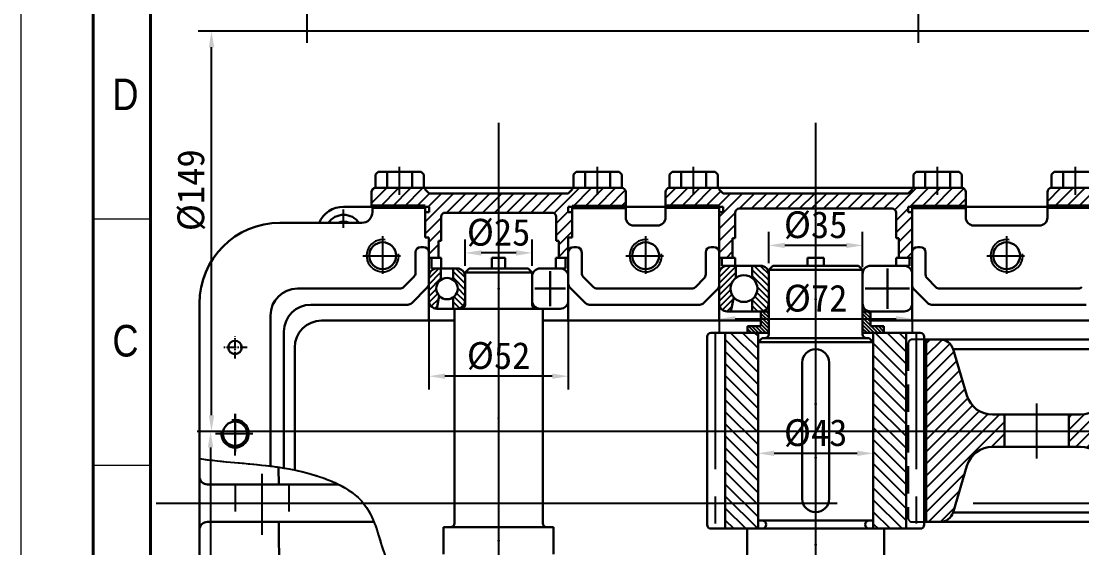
# Model space of a CAD drawing. Header units: millimetres. Extents: x 918 to 1207, y 512 to 723.
# Drawn here: x 918.2 to 1017.1, y 563.9 to 613 of the extents above; entities that cross this region are included whole.
import ezdxf
from ezdxf.enums import TextEntityAlignment as Align

# ---------------------------------------------------------------- set-up
doc = ezdxf.new("R2010")
doc.units = ezdxf.units.MM
doc.header["$PDSIZE"] = -1
for name, pattern in [('CENTER', [10.16, 6.35, -1.27, 1.27, -1.27]), ('CENTERX2', [20.32, 12.7, -2.54, 2.54, -2.54]), ('HIDDEN', [1.905, 1.27, -0.635])]:
    doc.linetypes.add(name, pattern=pattern)
doc.layers.get('0').update_dxf_attribs({"lineweight": 30})
for name, color, linetype in [('中心线', 1, 'CENTER'), ('细线', 7, 'Continuous'), ('虚线', 7, 'HIDDEN')]:
    doc.layers.add(name, color=color, linetype=linetype)
for name, color, linetype, lineweight in [('特粗线', 7, 'Continuous', 60), ('粗实线', 7, 'Continuous', 40), ('细实线', 7, 'Continuous', 18)]:
    doc.layers.add(name, color=color, linetype=linetype, lineweight=lineweight)
doc.styles.add('SEACAD_arial_ttf', font='arial.ttf', dxfattribs={"height": 0.2})
doc.dimstyles.new('ISO-25', dxfattribs={"dimtxt": 2.5, "dimasz": 1.5, "dimexe": 1.25, "dimexo": 0.625, "dimtad": 1, "dimdec": 0, "dimlfac": 4, "dimtxsty": 'Standard', "dimcen": 2.5, "dimadec": 0, "dimazin": 0, "dimtfac": 1, "dimtdec": 0, "dimtmove": 0, "dimatfit": 3, "dimfxl": 1, "dimarcsym": 0})

# ---------------------------------------------------------------- blocks, each defined once
blk = doc.blocks.new('*D64')
at = {"layer": 'Defpoints', "color": 0, "transparency": 16777216}
for p in [(935.976, 612.056), (1029.809, 612.056), (1029.809, 574.752)]:
    blk.add_point(p, dxfattribs=at)
at = {"layer": '细线', "color": 0, "lineweight": -2, "transparency": 16777216}
for p, q in [((1029.184, 612.056), (934.726, 612.056)), ((935.976, 576.252), (935.976, 610.556)), ((1029.184, 574.752), (934.726, 574.752))]:
    blk.add_line(p, q, dxfattribs=at)
at = {"layer": '细线', "color": 0, "transparency": 16777216}
for points in [[(935.726, 610.556), (936.226, 610.556), (935.976, 612.056)], [(935.726, 576.252), (936.226, 576.252), (935.976, 574.752)]]:
    blk.add_solid(points, dxfattribs=at)
at = {"layer": '细线', "color": 0, "transparency": 16777216, "insert": (934.101, 597.225), "char_height": 2.5, "attachment_point": 5, "rotation": 90}
blk.add_mtext('%%c149', dxfattribs=at)
blk = doc.blocks.new('*D65')
at = {"layer": 'Defpoints', "color": 0, "transparency": 16777216}
for p in [(992.309, 574.752), (935.889, 526.513), (962.747, 526.513)]:
    blk.add_point(p, dxfattribs=at)
at = {"layer": '细线', "color": 0, "lineweight": -2, "transparency": 16777216}
for p, q in [((991.684, 574.752), (934.639, 574.752)), ((935.889, 573.252), (935.889, 528.013)), ((962.122, 526.513), (934.639, 526.513))]:
    blk.add_line(p, q, dxfattribs=at)
at = {"layer": '细线', "color": 0, "transparency": 16777216}
for points in [[(935.639, 573.252), (936.139, 573.252), (935.889, 574.752)], [(935.639, 528.013), (936.139, 528.013), (935.889, 526.513)]]:
    blk.add_solid(points, dxfattribs=at)
at = {"layer": '细线', "color": 0, "transparency": 16777216, "insert": (934.014, 549.392), "char_height": 2.5, "attachment_point": 5, "rotation": 90}
blk.add_mtext('%%c51', dxfattribs=at)
blk = doc.blocks.new('*D70')
at = {"layer": 'Defpoints', "color": 0, "transparency": 16777216}
for p in [(987.934, 592.084), (987.934, 589.808), (996.684, 589.433)]:
    blk.add_point(p, dxfattribs=at)
at = {"layer": '细线', "color": 0, "lineweight": -2, "transparency": 16777216}
for p, q in [((987.934, 590.433), (987.934, 593.334)), ((996.684, 590.058), (996.684, 593.334)), ((995.184, 592.084), (989.434, 592.084))]:
    blk.add_line(p, q, dxfattribs=at)
at = {"layer": '细线', "color": 0, "transparency": 16777216}
for points in [[(989.434, 592.334), (989.434, 591.834), (987.934, 592.084)], [(995.184, 592.334), (995.184, 591.834), (996.684, 592.084)]]:
    blk.add_solid(points, dxfattribs=at)
at = {"layer": '细线', "color": 0, "transparency": 16777216, "insert": (992.309, 593.959), "char_height": 2.5, "attachment_point": 5}
blk.add_mtext('%%c35', dxfattribs=at)
blk = doc.blocks.new('*D71')
at = {"layer": 'Defpoints', "color": 0, "transparency": 16777216}
for p in [(983.309, 586.683), (1001.308, 586.683), (1001.308, 585.238)]:
    blk.add_point(p, dxfattribs=at)
at = {"layer": '细线', "color": 0, "lineweight": -2, "transparency": 16777216}
for p, q in [((983.309, 586.058), (983.309, 583.988)), ((1001.308, 586.058), (1001.308, 583.988)), ((984.809, 585.238), (999.808, 585.238))]:
    blk.add_line(p, q, dxfattribs=at)
at = {"layer": '细线', "color": 0, "transparency": 16777216}
for points in [[(984.809, 585.488), (984.809, 584.988), (983.309, 585.238)], [(999.808, 585.488), (999.808, 584.988), (1001.308, 585.238)]]:
    blk.add_solid(points, dxfattribs=at)
at = {"layer": '细线', "color": 0, "transparency": 16777216, "insert": (992.309, 587.113), "char_height": 2.5, "attachment_point": 5}
blk.add_mtext('%%c72', dxfattribs=at)
blk = doc.blocks.new('*D72')
at = {"layer": 'Defpoints', "color": 0, "transparency": 16777216}
for p in [(986.934, 583.058), (997.684, 583.058), (997.684, 572.704)]:
    blk.add_point(p, dxfattribs=at)
at = {"layer": '细线', "color": 0, "lineweight": -2, "transparency": 16777216}
for p, q in [((986.934, 582.433), (986.934, 571.454)), ((997.684, 582.433), (997.684, 571.454)), ((988.434, 572.704), (996.184, 572.704))]:
    blk.add_line(p, q, dxfattribs=at)
at = {"layer": '细线', "color": 0, "transparency": 16777216}
for points in [[(988.434, 572.954), (988.434, 572.454), (986.934, 572.704)], [(996.184, 572.954), (996.184, 572.454), (997.684, 572.704)]]:
    blk.add_solid(points, dxfattribs=at)
at = {"layer": '细线', "color": 0, "transparency": 16777216, "insert": (992.309, 574.579), "char_height": 2.5, "attachment_point": 5}
blk.add_mtext('%%c43', dxfattribs=at)
blk = doc.blocks.new('*D76')
at = {"layer": 'Defpoints', "color": 0, "transparency": 16777216}
for p in [(959.622, 591.381), (959.622, 589.558), (965.872, 589.558)]:
    blk.add_point(p, dxfattribs=at)
at = {"layer": '细线', "color": 0, "lineweight": -2, "transparency": 16777216}
for p, q in [((959.622, 590.183), (959.622, 592.631)), ((965.872, 590.183), (965.872, 592.631)), ((964.372, 591.381), (961.122, 591.381))]:
    blk.add_line(p, q, dxfattribs=at)
at = {"layer": '细线', "color": 0, "transparency": 16777216}
for points in [[(961.122, 591.631), (961.122, 591.131), (959.622, 591.381)], [(964.372, 591.631), (964.372, 591.131), (965.872, 591.381)]]:
    blk.add_solid(points, dxfattribs=at)
at = {"layer": '细线', "color": 0, "transparency": 16777216, "insert": (962.747, 593.256), "char_height": 2.5, "attachment_point": 5}
blk.add_mtext('%%c25', dxfattribs=at)
blk = doc.blocks.new('*D77')
at = {"layer": 'Defpoints', "color": 0, "transparency": 16777216}
for p in [(956.247, 586.933), (969.247, 586.933), (956.247, 579.891)]:
    blk.add_point(p, dxfattribs=at)
at = {"layer": '细线', "color": 0, "lineweight": -2, "transparency": 16777216}
for p, q in [((956.247, 586.308), (956.247, 578.641)), ((969.247, 586.308), (969.247, 578.641)), ((967.747, 579.891), (957.747, 579.891))]:
    blk.add_line(p, q, dxfattribs=at)
at = {"layer": '细线', "color": 0, "transparency": 16777216}
for points in [[(957.747, 580.141), (957.747, 579.641), (956.247, 579.891)], [(967.747, 580.141), (967.747, 579.641), (969.247, 579.891)]]:
    blk.add_solid(points, dxfattribs=at)
at = {"layer": '细线', "color": 0, "transparency": 16777216, "insert": (962.747, 581.766), "char_height": 2.5, "attachment_point": 5}
blk.add_mtext('%%c52', dxfattribs=at)

msp = doc.modelspace()

# ---------------------------------------------------------------- hatches: boundary and pattern name
at = {"layer": '细线'}
h = msp.add_hatch(dxfattribs=at)
h.set_pattern_fill('ANSI31', color=256, scale=0.25)
h.set_pattern_definition([(45, (873.778, 493.07186), (-0.561266, 0.561266), [])])
h.paths.add_polyline_path([(962.747, 596.933), (956.269, 596.933), (955.894, 597.308), (955.894, 597.433), (951.269, 597.433, 0.414214), (950.894, 597.058), (950.894, 595.683), (955.894, 595.683), (956.269, 595.683), (956.269, 595.183), (955.894, 595.183), (955.894, 592.808), (956.247, 592.808), (956.247, 590.933), (957.144, 590.933), (957.144, 592.508), (957.394, 592.508), (957.394, 594.758, -0.414214), (957.769, 595.133), (962.747, 595.133)])
h.paths.add_polyline_path([(974.6, 597.058, 0.414214), (974.225, 597.433), (969.6, 597.433), (969.6, 597.308), (969.225, 596.933), (965.247, 596.933), (962.747, 596.933), (962.747, 595.133), (967.725, 595.133, -0.414214), (968.1, 594.758), (968.1, 592.508), (968.35, 592.508), (968.35, 590.933), (969.247, 590.933), (969.247, 592.808), (969.6, 592.808), (969.6, 595.183), (969.225, 595.183), (969.225, 595.683), (969.6, 595.683), (974.6, 595.683)])
h.paths.add_polyline_path([(992.309, 596.933), (983.684, 596.933), (983.309, 597.308), (983.309, 597.433), (978.684, 597.433, 0.414214), (978.309, 597.058), (978.309, 595.683), (983.309, 595.683), (983.684, 595.683), (983.684, 595.183), (983.309, 595.183), (983.309, 590.933), (984.559, 590.933), (984.559, 592.758), (984.809, 592.758), (984.809, 595.133, -0.414214), (985.184, 595.508), (992.309, 595.508)])
h.paths.add_polyline_path([(1006.308, 597.058, 0.414214), (1005.933, 597.433), (1001.308, 597.433), (1001.308, 597.308), (1000.933, 596.933), (992.309, 596.933), (992.309, 595.508), (999.433, 595.508, -0.414214), (999.808, 595.133), (999.808, 592.758), (1000.058, 592.758), (1000.058, 590.933), (1001.308, 590.933), (1001.308, 595.183), (1000.933, 595.183), (1000.933, 595.683), (1001.308, 595.683), (1006.308, 595.683)])
h.paths.add_polyline_path([(1024.559, 596.109), (1024.226, 596.169), (1024.226, 596.429), (1024.559, 596.488), (1024.559, 596.933), (1019.293, 596.933), (1018.918, 597.308), (1018.918, 597.433), (1014.293, 597.433, 0.414214), (1013.918, 597.058), (1013.918, 595.683), (1018.918, 595.683), (1019.293, 595.683), (1019.293, 595.183), (1018.918, 595.183), (1018.918, 593.308), (1019.184, 593.308), (1019.184, 591.183), (1020.168, 591.183), (1020.168, 593.008), (1020.418, 593.008), (1020.418, 594.758, -0.414214), (1020.793, 595.133), (1024.559, 595.133)])
h.paths.add_polyline_path([(1045.699, 597.058, 0.414214), (1045.324, 597.433), (1040.699, 597.433), (1040.699, 597.308), (1040.324, 596.933), (1035.059, 596.933), (1035.059, 596.488), (1035.391, 596.429), (1035.391, 596.169), (1035.059, 596.109), (1035.059, 595.133), (1038.824, 595.133, -0.414214), (1039.199, 594.758), (1039.199, 593.008), (1039.449, 593.008), (1039.449, 591.183), (1040.434, 591.183), (1040.434, 593.308), (1040.699, 593.308), (1040.699, 595.683), (1045.699, 595.683)])
edge = h.paths.add_edge_path()
edge.add_spline(control_points=[(961.394, 539.183), (961.416, 539.291), (961.436, 539.399), (961.454, 539.509)], knot_values=[279.245164, 279.245164, 279.245164, 279.245164, 280.663762, 280.663762, 280.663762, 280.663762], degree=3, periodic=0)
edge.add_spline(control_points=[(961.454, 539.509), (961.487, 539.707), (961.513, 539.907), (961.534, 540.108)], knot_values=[276.673071, 276.673071, 276.673071, 276.673071, 279.245164, 279.245164, 279.245164, 279.245164], degree=3, periodic=0)
edge.add_line((961.534, 540.108), (950.894, 540.108))
edge.add_line((950.894, 540.108), (950.894, 539.058))
edge.add_arc((951.269, 539.058), 0.375, 180, 270)
edge.add_line((951.269, 538.683), (955.894, 538.683))
edge.add_line((955.894, 538.683), (955.894, 538.808))
edge.add_line((955.894, 538.808), (956.269, 539.183))
edge.add_line((956.269, 539.183), (960.247, 539.183))
edge.add_line((960.247, 539.183), (961.394, 539.183))
h.paths.add_polyline_path([(974.6, 540.433), (969.6, 540.433), (969.225, 540.433), (969.225, 540.933), (969.6, 540.933), (969.6, 543.308), (969.247, 543.308), (969.247, 545.183), (968.35, 545.183), (968.35, 543.608), (968.1, 543.608), (968.1, 541.358, -0.414214), (967.725, 540.983), (965.497, 540.983), (965.497, 540.038), (965.829, 539.979), (965.829, 539.719), (965.497, 539.659), (965.497, 539.183), (969.225, 539.183), (969.6, 538.808), (969.6, 538.683), (974.225, 538.683, 0.414214), (974.6, 539.058)])
h.paths.add_polyline_path([(992.309, 540.608), (985.184, 540.608, -0.414214), (984.809, 540.983), (984.809, 543.358), (984.559, 543.358), (984.559, 545.183), (983.309, 545.183), (983.309, 540.933), (983.684, 540.933), (983.684, 540.433), (983.309, 540.433), (978.309, 540.433), (978.309, 539.058, 0.414214), (978.684, 538.683), (983.309, 538.683), (983.309, 538.808), (983.684, 539.183), (992.309, 539.183)])
h.paths.add_polyline_path([(1006.308, 540.433), (1001.308, 540.433), (1000.933, 540.433), (1000.933, 540.933), (1001.308, 540.933), (1001.308, 545.183), (1000.058, 545.183), (1000.058, 543.358), (999.808, 543.358), (999.808, 540.983, -0.414214), (999.433, 540.608), (992.309, 540.608), (992.309, 539.183), (1000.933, 539.183), (1001.308, 538.808), (1001.308, 538.683), (1005.933, 538.683, 0.414214), (1006.308, 539.058)])
h.paths.add_polyline_path([(1029.809, 540.983), (1020.793, 540.983, -0.414214), (1020.418, 541.358), (1020.418, 543.108), (1020.168, 543.108), (1020.168, 544.933), (1019.184, 544.933), (1019.184, 542.808), (1018.918, 542.808), (1018.918, 540.933), (1019.293, 540.933), (1019.293, 540.433), (1018.918, 540.433), (1013.918, 540.433), (1013.918, 539.058, 0.414214), (1014.293, 538.683), (1018.918, 538.683), (1018.918, 538.808), (1019.293, 539.183), (1029.809, 539.183)])
h.paths.add_polyline_path([(1045.699, 540.433), (1040.699, 540.433), (1040.324, 540.433), (1040.324, 540.933), (1040.699, 540.933), (1040.699, 542.808), (1040.434, 542.808), (1040.434, 544.933), (1039.449, 544.933), (1039.449, 543.108), (1039.199, 543.108), (1039.199, 541.358, -0.414214), (1038.824, 540.983), (1029.809, 540.983), (1029.809, 539.183), (1040.324, 539.183), (1040.699, 538.808), (1040.699, 538.683), (1045.324, 538.683, 0.414214), (1045.699, 539.058)])
h = msp.add_hatch(dxfattribs=at)
h.set_pattern_fill('ANSI31', color=256, scale=0.125)
h.set_pattern_definition([(45, (873.77803, 493.07186), (-0.280633, 0.280633), [])])
h.paths.add_polyline_path([(957.372, 589.933), (956.997, 589.933, 0.414214), (956.247, 589.183), (956.247, 588.058), (956.935, 588.058, -0.248317), (957.372, 588.885)])
h.paths.add_polyline_path([(956.935, 588.058), (956.247, 588.058), (956.247, 586.933, 0.404901), (956.973, 586.183), (957.21, 587.369, -0.192255)])
h.paths.add_polyline_path([(984.854, 590.183), (984.059, 590.183, 0.414214), (983.309, 589.433), (983.309, 588.058), (984.371, 588.058, -0.231561), (984.854, 589.045)])
h.paths.add_polyline_path([(984.672, 587.244, -0.178973), (984.371, 588.058), (983.309, 588.058), (983.309, 586.683, 0.414214), (984.059, 585.933), (984.403, 585.933)])
h.paths.add_polyline_path([(984.403, 550.183), (984.059, 550.183, 0.414214), (983.309, 549.433), (983.309, 548.058), (984.371, 548.058, -0.178973), (984.672, 548.871)])
h.paths.add_polyline_path([(984.854, 547.071, -0.231561), (984.371, 548.058), (983.309, 548.058), (983.309, 546.683, 0.414214), (984.059, 545.933), (984.854, 545.933)])
h.paths.add_polyline_path([(1020.726, 589.212), (1020.726, 590.433), (1019.934, 590.433, 0.414214), (1019.184, 589.683), (1019.184, 588.058), (1020.184, 588.058, -0.223203)])
h.paths.add_polyline_path([(1020.184, 588.058), (1019.184, 588.058), (1019.184, 586.433, 0.414214), (1019.934, 585.683), (1020.171, 585.683), (1020.685, 586.938, -0.213833)])
h.paths.add_polyline_path([(1020.171, 550.433), (1019.934, 550.433, 0.414214), (1019.184, 549.683), (1019.184, 548.058), (1020.184, 548.058, -0.213833), (1020.685, 549.177)])
h.paths.add_polyline_path([(1020.726, 546.903, -0.223203), (1020.184, 548.058), (1019.184, 548.058), (1019.184, 546.433, 0.414214), (1019.934, 545.683), (1020.726, 545.683)])
h = msp.add_hatch(dxfattribs=at)
h.set_pattern_fill('ANSI31', color=256, scale=0.125, angle=90)
h.set_pattern_definition([(135, (873.77803, 493.07186), (-0.280633, -0.280633), [])])
h.paths.add_polyline_path([(987.184, 590.183), (986.388, 590.183), (986.388, 589.045, -0.231561), (986.871, 588.058), (987.934, 588.058), (987.934, 589.433, 0.414214)])
h.paths.add_polyline_path([(987.934, 588.058), (986.871, 588.058, -0.231561), (986.388, 587.071), (986.388, 585.933), (987.184, 585.933, 0.414214), (987.934, 586.683)])
h.paths.add_polyline_path([(987.934, 549.433, 0.414214), (987.184, 550.183), (986.388, 550.183), (986.388, 549.045, -0.231561), (986.871, 548.058), (987.934, 548.058)])
h.paths.add_polyline_path([(987.934, 548.058), (986.871, 548.058, -0.231561), (986.388, 547.071), (986.388, 545.933), (987.184, 545.933, 0.414214), (987.934, 546.683)])
h.paths.add_polyline_path([(958.872, 589.933), (958.497, 589.933), (958.497, 588.885, -0.248317), (958.935, 588.058), (959.622, 588.058), (959.622, 589.183, 0.414214)])
h.paths.add_polyline_path([(959.622, 588.058), (958.935, 588.058, -0.248317), (958.497, 587.231), (958.497, 586.183), (958.872, 586.183, 0.414214), (959.622, 586.933)])
h.paths.add_polyline_path([(1024.184, 589.683, 0.414214), (1023.434, 590.433), (1022.641, 590.433), (1022.641, 589.212, -0.223203), (1023.184, 588.058), (1024.184, 588.058)])
h.paths.add_polyline_path([(1024.184, 588.058), (1023.184, 588.058, -0.223203), (1022.641, 586.903), (1022.641, 585.683), (1023.434, 585.683, 0.414214), (1024.184, 586.433)])
h.paths.add_polyline_path([(1024.184, 548.058), (1023.184, 548.058, -0.223203), (1022.641, 546.903), (1022.641, 545.683), (1023.434, 545.683, 0.414214), (1024.184, 546.433)])
h.paths.add_polyline_path([(1024.184, 549.683, 0.414214), (1023.434, 550.433), (1023.184, 550.433), (1022.641, 550.433), (1022.641, 549.212, -0.223203), (1023.184, 548.058), (1024.184, 548.058)])
h = msp.add_hatch(dxfattribs=at)
h.set_pattern_fill('ANSI31', color=256, scale=0.075, angle=90)
h.set_pattern_definition([(135, (873.77803, 493.07186), (-0.1683798, -0.1683798), [])])
h.paths.add_polyline_path([(987.196, 584.558), (985.946, 584.558), (985.946, 583.933), (986.934, 583.933), (987.934, 583.933), (987.934, 585.933), (987.196, 585.933)])
h.paths.add_polyline_path([(996.684, 583.933), (997.684, 583.933), (998.671, 583.933), (998.671, 584.558), (997.421, 584.558), (997.421, 585.933), (996.684, 585.933)])
h.paths.add_polyline_path([(987.196, 551.558), (987.196, 550.183), (987.934, 550.183), (987.934, 552.183), (986.934, 552.183), (985.946, 552.183), (985.946, 551.558)])
h.paths.add_polyline_path([(997.421, 551.558), (998.671, 551.558), (998.671, 552.183), (997.684, 552.183), (996.684, 552.183), (996.684, 550.183), (997.421, 550.183)])
h = msp.add_hatch(dxfattribs=at)
h.set_pattern_fill('ANSI31', color=256, scale=0.25, angle=90)
h.set_pattern_definition([(135, (992.3085, 549.0577), (-0.561266, -0.561266), [])])
h.paths.add_polyline_path([(986.934, 583.933), (983.871, 583.933), (983.871, 565.683), (986.934, 565.683)])
h.paths.add_polyline_path([(1000.746, 565.683), (1000.746, 583.933), (997.684, 583.933), (997.684, 565.683)])
h = msp.add_hatch(dxfattribs=at)
h.set_pattern_fill('ANSI31', color=256, scale=0.25)
h.set_pattern_definition([(45, (992.3085, 549.0577), (-0.561266, 0.561266), [])])
h.paths.add_polyline_path([(1006.412, 578.091), (1005.117, 582.416, 0.331376), (1003.92, 583.308), (1002.621, 583.308), (1002.621, 566.308), (1003.92, 566.308, 0.331376), (1005.117, 567.199), (1006.412, 571.525, -0.331376), (1008.807, 573.308), (1009.902, 573.308), (1009.902, 576.308), (1008.807, 576.308, -0.331376)])
h.paths.add_polyline_path([(1019.392, 571.525), (1020.687, 567.199, 0.331376), (1021.885, 566.308), (1023.184, 566.308), (1023.184, 583.308), (1021.885, 583.308, 0.331376), (1020.687, 582.416), (1019.392, 578.091, -0.331376), (1016.997, 576.308), (1015.902, 576.308), (1015.902, 573.308), (1016.997, 573.308, -0.331376)])
h.paths.add_polyline_path([(1042.62, 573.308), (1043.715, 573.308), (1043.715, 576.308), (1042.62, 576.308, -0.331376), (1040.225, 578.091), (1038.93, 582.416, 0.331376), (1037.732, 583.308), (1036.434, 583.308), (1036.434, 566.308), (1037.732, 566.308, 0.331376), (1038.93, 567.199), (1040.225, 571.525, -0.331376)])
h.paths.add_polyline_path([(1050.81, 576.308), (1049.715, 576.308), (1049.715, 573.308), (1050.81, 573.308, -0.331376), (1053.205, 571.525), (1054.5, 567.199, 0.331376), (1055.697, 566.308), (1056.996, 566.308), (1056.996, 583.308), (1055.697, 583.308, 0.331376), (1054.5, 582.416), (1053.205, 578.091, -0.331376)])

# ---------------------------------------------------------------- linework, layer by layer
for p, q in [((951.519, 598.932), (951.269, 598.682)), ((951.269, 597.433), (951.269, 598.682)), ((951.519, 598.932), (953.519, 598.932)), ((952.348, 597.433), (952.348, 598.932)), ((955.519, 598.932), (953.519, 598.932)), ((954.69, 597.433), (954.69, 598.932)), ((955.519, 598.932), (955.769, 598.682)), ((955.769, 597.433), (955.769, 598.682)), ((969.975, 598.932), (969.725, 598.682)), ((969.725, 597.433), (969.725, 598.682)), ((969.975, 598.932), (971.975, 598.932)), ((970.804, 597.433), (970.804, 598.932)), ((973.975, 598.932), (971.975, 598.932)), ((973.146, 597.433), (973.146, 598.932)), ((973.975, 598.932), (974.225, 598.682)), ((974.225, 597.433), (974.225, 598.682)), ((978.934, 598.932), (978.684, 598.682)), ((978.684, 597.433), (978.684, 598.682)), ((978.934, 598.932), (980.934, 598.932)), ((979.763, 597.433), (979.763, 598.932)), ((982.934, 598.932), (980.934, 598.932)), ((982.105, 597.433), (982.105, 598.932)), ((982.934, 598.932), (983.184, 598.682)), ((983.184, 597.433), (983.184, 598.682)), ((1001.683, 598.932), (1001.433, 598.682)), ((1001.433, 597.433), (1001.433, 598.682)), ((1001.683, 598.932), (1003.683, 598.932)), ((1002.512, 597.433), (1002.512, 598.932)), ((1005.683, 598.932), (1003.683, 598.932)), ((1004.854, 597.433), (1004.854, 598.932)), ((1005.683, 598.932), (1005.933, 598.682)), ((1005.933, 597.433), (1005.933, 598.682)), ((1014.543, 598.932), (1014.293, 598.682)), ((1014.293, 597.433), (1014.293, 598.682)), ((1014.543, 598.932), (1016.543, 598.932)), ((1015.372, 597.433), (1015.372, 598.932)), ((1018.543, 598.932), (1016.543, 598.932)), ((951.269, 597.433), (964.893, 597.433)), ((955.894, 597.433), (955.894, 597.308)), ((956.269, 596.933), (955.894, 597.308)), ((974.225, 597.433), (960.601, 597.433)), ((969.225, 596.933), (969.6, 597.308)), ((969.6, 597.433), (969.6, 597.308)), ((978.684, 597.433), (992.309, 597.433)), ((983.309, 597.433), (983.309, 597.308)), ((983.684, 596.933), (983.309, 597.308)), ((1005.933, 597.433), (992.309, 597.433)), ((1000.933, 596.933), (1001.308, 597.308)), ((1001.308, 597.433), (1001.308, 597.308)), ((1014.293, 597.433), (1025.059, 597.433)), ((950.894, 595.683), (950.894, 597.058)), ((956.269, 596.933), (965.247, 596.933)), ((969.225, 596.933), (965.247, 596.933)), ((974.6, 595.683), (974.6, 597.058)), ((978.309, 595.683), (978.309, 597.058)), ((983.684, 596.933), (992.309, 596.933)), ((1000.933, 596.933), (992.309, 596.933)), ((1006.308, 595.683), (1006.308, 597.058)), ((1013.918, 595.683), (1013.918, 597.058)), ((950.894, 595.683), (948.299, 595.683)), ((950.982, 595.683), (950.982, 595.183)), ((955.894, 592.808), (955.894, 595.683)), ((955.894, 595.683), (956.269, 595.683)), ((955.894, 595.683), (955.894, 595.183)), ((956.269, 595.683), (956.269, 595.183)), ((969.225, 595.683), (969.6, 595.683)), ((969.225, 595.683), (969.225, 595.183)), ((969.6, 592.808), (969.6, 595.683)), ((969.6, 595.683), (969.6, 595.183)), ((974.6, 595.683), (978.309, 595.683)), ((974.6, 595.683), (974.6, 594.683)), ((978.309, 594.683), (978.309, 595.683)), ((983.309, 590.183), (983.309, 595.683)), ((983.309, 595.683), (983.684, 595.683)), ((983.309, 595.683), (983.309, 595.183)), ((983.684, 595.683), (983.684, 595.183)), ((985.184, 595.508), (992.309, 595.508)), ((999.433, 595.508), (992.309, 595.508)), ((1000.933, 595.683), (1001.308, 595.683)), ((1000.933, 595.683), (1000.933, 595.183)), ((1001.308, 593.058), (1001.308, 595.683)), ((1001.308, 590.183), (1001.308, 595.683)), ((1001.308, 595.683), (1001.308, 595.183)), ((1006.308, 595.683), (1013.918, 595.683)), ((1006.308, 595.683), (1006.308, 594.683)), ((1013.918, 594.683), (1013.918, 595.683)), ((956.269, 595.183), (955.894, 595.183)), ((957.394, 592.508), (957.394, 594.758)), ((957.769, 595.133), (962.747, 595.133)), ((967.725, 595.133), (962.747, 595.133)), ((968.1, 592.508), (968.1, 594.758)), ((969.6, 595.183), (969.225, 595.183)), ((983.684, 595.183), (983.309, 595.183)), ((984.809, 592.758), (984.809, 595.133)), ((999.808, 592.758), (999.808, 595.133)), ((1001.308, 595.183), (1000.933, 595.183)), ((944.932, 594.183), (942.358, 594.183)), ((947.888, 594.183), (944.932, 594.183)), ((949.982, 594.183), (947.888, 594.183)), ((975.35, 593.933), (977.559, 593.933)), ((1007.058, 593.933), (1013.168, 593.933)), ((956.247, 592.808), (955.894, 592.808)), ((956.247, 589.933), (956.247, 592.808)), ((957.144, 590.933), (957.144, 592.508)), ((957.144, 592.508), (957.394, 592.508)), ((968.35, 592.508), (968.1, 592.508)), ((968.35, 590.933), (968.35, 592.508)), ((969.247, 589.933), (969.247, 592.808)), ((969.247, 592.808), (969.6, 592.808)), ((984.559, 592.758), (984.809, 592.758)), ((984.559, 592.758), (984.559, 590.933)), ((1000.058, 592.758), (999.808, 592.758)), ((1000.058, 592.758), (1000.058, 590.933)), ((954.997, 591.433), (954.997, 589.515)), ((955.747, 591.933), (955.497, 591.933)), ((956.247, 589.933), (956.247, 591.433)), ((969.747, 591.933), (969.997, 591.933)), ((970.497, 591.433), (970.497, 589.515)), ((982.059, 591.433), (982.059, 589.368)), ((982.809, 591.933), (982.559, 591.933)), ((1001.808, 591.933), (1002.058, 591.933)), ((1002.558, 591.433), (1002.558, 589.368)), ((956.247, 590.933), (957.397, 590.933)), ((956.501, 590.933), (956.501, 589.933)), ((957.397, 589.933), (957.397, 590.933)), ((962.747, 590.933), (962.122, 590.933)), ((962.122, 590.933), (962.122, 589.933)), ((962.747, 590.933), (963.372, 590.933)), ((963.372, 590.933), (963.372, 589.933)), ((969.247, 590.933), (968.096, 590.933)), ((968.096, 589.933), (968.096, 590.933)), ((968.993, 590.933), (968.993, 589.933)), ((983.309, 590.933), (984.809, 590.933)), ((983.559, 590.933), (983.559, 590.183)), ((984.809, 590.933), (984.809, 590.183)), ((992.309, 590.933), (991.559, 590.933)), ((991.559, 590.933), (991.559, 590.183)), ((992.309, 590.933), (993.059, 590.933)), ((993.059, 590.933), (993.059, 590.183)), ((1001.308, 590.933), (999.808, 590.933)), ((999.808, 590.933), (999.808, 590.183)), ((1001.058, 590.933), (1001.058, 590.183)), ((956.247, 589.933), (956.247, 589.183)), ((956.501, 589.933), (957.247, 589.933)), ((956.997, 589.933), (958.872, 589.933)), ((957.372, 588.885), (957.372, 589.933)), ((958.497, 588.885), (958.497, 589.933)), ((959.622, 589.558), (959.997, 589.933)), ((959.622, 589.558), (965.872, 589.558)), ((959.622, 589.558), (959.622, 586.558)), ((965.497, 589.933), (959.997, 589.933)), ((965.872, 589.558), (965.497, 589.933)), ((965.872, 589.558), (965.872, 586.558)), ((967.56, 589.683), (967.56, 586.433)), ((968.993, 589.933), (968.247, 589.933)), ((969.247, 589.183), (969.247, 589.933)), ((983.309, 590.183), (983.309, 589.433)), ((983.309, 589.433), (983.309, 586.683)), ((983.559, 590.183), (984.059, 590.183)), ((987.184, 590.183), (984.059, 590.183)), ((984.854, 589.045), (984.854, 590.183)), ((986.388, 589.045), (986.388, 590.183)), ((987.934, 589.808), (996.684, 589.808)), ((987.934, 589.808), (987.934, 589.433)), ((996.684, 589.808), (996.684, 589.433)), ((997.434, 590.183), (1000.558, 590.183)), ((998.996, 589.933), (998.996, 586.183)), ((1001.058, 590.183), (1000.558, 590.183)), ((1001.308, 590.183), (1001.308, 589.433)), ((1001.308, 589.433), (1001.308, 586.683)), ((953.894, 588.204), (954.851, 589.161)), ((956.247, 589.183), (956.247, 586.933)), ((969.247, 589.183), (969.247, 586.933)), ((971.601, 588.204), (970.644, 589.161)), ((981.102, 588.204), (981.913, 589.015)), ((1003.515, 588.204), (1002.704, 589.015)), ((944.932, 588.058), (943.983, 588.058)), ((947.888, 588.058), (944.932, 588.058)), ((953.54, 588.058), (947.888, 588.058)), ((954.644, 586.704), (956.101, 588.161)), ((966.122, 588.058), (968.997, 588.058)), ((970.851, 586.704), (969.394, 588.161)), ((971.954, 588.058), (975.839, 588.058)), ((980.749, 588.058), (975.839, 588.058)), ((981.852, 586.704), (983.163, 588.015)), ((996.934, 588.058), (1001.058, 588.058)), ((1002.765, 586.704), (1001.454, 588.015)), ((1003.868, 588.058), (1010.72, 588.058)), ((1016.769, 588.058), (1010.72, 588.058)), ((934.858, 586.683), (934.858, 570.558)), ((947.888, 586.558), (945.233, 586.558)), ((954.29, 586.558), (947.888, 586.558)), ((956.247, 586.183), (956.247, 586.933)), ((956.973, 586.183), (957.21, 587.369)), ((958.497, 586.183), (958.497, 587.231)), ((969.247, 586.933), (969.247, 585.072)), ((971.204, 586.558), (975.839, 586.558)), ((981.499, 586.558), (975.839, 586.558)), ((983.309, 586.683), (983.309, 585.072)), ((984.403, 585.933), (984.672, 587.244)), ((986.388, 585.933), (986.388, 587.071)), ((987.934, 586.683), (987.934, 583.808)), ((996.684, 586.683), (996.684, 583.808)), ((1001.308, 586.683), (1001.308, 585.072)), ((1003.118, 586.558), (1010.72, 586.558)), ((1017.519, 586.558), (1010.72, 586.558)), ((941.483, 585.558), (941.483, 571.517)), ((956.247, 586.183), (956.247, 585.072)), ((958.872, 586.183), (956.997, 586.183)), ((966.247, 586.183), (959.247, 586.183)), ((968.497, 586.183), (966.622, 586.183)), ((987.184, 585.933), (984.059, 585.933)), ((987.196, 585.933), (987.196, 584.558)), ((987.196, 585.933), (987.934, 585.933)), ((997.421, 585.933), (996.684, 585.933)), ((997.421, 585.933), (997.421, 584.558)), ((997.434, 585.933), (1000.558, 585.933)), ((947.888, 585.072), (946.233, 585.072)), ((958.622, 585.072), (947.888, 585.072)), ((987.196, 585.072), (966.872, 585.072)), ((987.196, 584.558), (985.946, 584.558)), ((985.946, 584.558), (985.946, 583.933)), ((1023.224, 585.072), (997.421, 585.072)), ((997.421, 584.558), (998.671, 584.558)), ((998.671, 584.558), (998.671, 583.933)), ((942.733, 584.058), (942.733, 571.336)), ((982.184, 583.558), (982.184, 566.058)), ((983.871, 583.933), (983.871, 565.683)), ((986.934, 583.933), (987.934, 583.933)), ((997.684, 583.933), (996.684, 583.933)), ((1000.746, 583.933), (1000.746, 565.683)), ((1002.434, 583.558), (1002.434, 566.058)), ((943.733, 582.572), (943.733, 571.15)), ((986.934, 583.058), (987.309, 583.433)), ((986.934, 583.058), (997.684, 583.058)), ((987.559, 583.433), (987.309, 583.433)), ((987.559, 583.433), (997.059, 583.433)), ((997.059, 583.433), (997.309, 583.433)), ((997.309, 583.433), (997.684, 583.058)), ((1024.184, 583.308), (1002.434, 583.308)), ((1002.621, 583.308), (1002.621, 566.308)), ((1005.117, 582.416), (1006.412, 578.091)), ((1005.117, 582.416), (1020.687, 582.416)), ((991.059, 581.154), (991.059, 574.808)), ((993.559, 581.154), (993.559, 574.808)), ((1012.902, 576.308), (1008.807, 576.308)), ((1009.902, 576.308), (1009.902, 573.308)), ((1012.902, 576.308), (1016.997, 576.308)), ((1015.902, 576.308), (1015.902, 573.308)), ((991.059, 568.462), (991.059, 574.808)), ((993.559, 568.462), (993.559, 574.808)), ((1012.902, 573.308), (1008.807, 573.308)), ((1012.902, 573.308), (1016.997, 573.308)), ((941.483, 571.517), (941.483, 572.173)), ((942.733, 571.336), (942.733, 572.173)), ((942.233, 571.336), (942.241, 569.808)), ((1005.117, 567.199), (1006.412, 571.525)), ((934.858, 570.558), (934.858, 565.558)), ((947.813, 569.808), (935.608, 569.808)), ((1005.117, 567.199), (1020.687, 567.199)), ((951.122, 566.308), (935.608, 566.308)), ((942.258, 566.308), (942.31, 555.52)), ((957.622, 565.808), (958.247, 565.808)), ((982.559, 565.683), (985.934, 565.683)), ((987.309, 566.447), (986.934, 566.447)), ((987.309, 566.447), (997.309, 566.447)), ((987.684, 566.072), (987.684, 566.058)), ((996.934, 566.072), (996.934, 566.058)), ((997.309, 566.447), (997.684, 566.447)), ((1002.059, 565.683), (997.309, 565.683)), ((1023.712, 566.308), (1003.92, 566.308)), ((934.858, 549.433), (934.858, 565.558))]:
    msp.add_line(p, q)
at = {"color": 7, "linetype": 'Continuous'}
for p, q in [((966.622, 589.933), (968.497, 589.933)), ((987.934, 589.808), (988.309, 590.183)), ((987.934, 589.433), (987.934, 586.683)), ((988.309, 590.183), (996.309, 590.183)), ((996.309, 590.183), (996.684, 589.808)), ((996.684, 589.433), (996.684, 586.683)), ((959.622, 589.183), (959.622, 586.933)), ((965.872, 589.183), (965.872, 586.933)), ((958.622, 586.183), (959.247, 586.183)), ((958.622, 586.183), (958.622, 566.183)), ((966.247, 586.183), (966.622, 586.183)), ((966.872, 586.183), (966.872, 566.183)), ((982.559, 583.933), (986.934, 583.933)), ((986.934, 583.933), (986.934, 565.683)), ((997.684, 583.933), (1002.059, 583.933)), ((997.684, 583.933), (997.684, 565.683)), ((957.622, 565.808), (957.622, 563.308)), ((958.247, 565.808), (967.247, 565.808)), ((967.247, 565.808), (967.872, 565.808)), ((967.872, 565.808), (967.872, 563.308)), ((985.934, 565.683), (998.684, 565.683)), ((985.934, 565.683), (985.934, 562.683)), ((986.934, 565.683), (987.309, 565.683)), ((998.684, 565.683), (998.684, 562.683)), ((1002.434, 566.308), (1003.92, 566.308))]:
    msp.add_line(p, q, dxfattribs=at)
for centre, radius in [((951.935, 591.12), 1.25), ((976.455, 591.12), 1.25), ((1010.113, 591.12), 1.25), ((957.935, 588.058), 1), ((985.621, 588.058), 1.25), ((938.171, 582.572), 0.625), ((938.171, 574.537), 1.125)]:
    msp.add_circle(centre, radius)
for centre, radius, start, end in [((951.269, 597.058), 0.375, 90, 180), ((974.225, 597.058), 0.375, 0, 90), ((978.684, 597.058), 0.375, 90, 180), ((1005.933, 597.058), 0.375, 0, 90), ((1014.293, 597.058), 0.375, 90, 180), ((948.299, 593.183), 2.5, 90, 156.42182), ((985.184, 595.133), 0.375, 90, 180), ((999.433, 595.133), 0.375, 0, 90), ((948.299, 593.183), 1.75, 34.8499, 145.1501), ((949.982, 595.183), 1, 270, 0), ((957.769, 594.758), 0.375, 90, 180), ((967.725, 594.758), 0.375, 0, 90), ((975.35, 594.683), 0.75, 180, 270), ((977.559, 594.683), 0.75, 270, 0), ((1007.058, 594.683), 0.75, 180, 270), ((1013.168, 594.683), 0.75, 270, 0), ((942.358, 586.683), 7.5, 90, 180), ((948.299, 593.183), 1.125, 62.73396, 117.26604), ((955.497, 591.433), 0.5, 90, 180), ((955.747, 591.433), 0.5, 0, 90), ((969.747, 591.433), 0.5, 90, 180), ((969.997, 591.433), 0.5, 0, 90), ((982.559, 591.433), 0.5, 90, 180), ((982.809, 591.433), 0.5, 0, 90), ((1001.808, 591.433), 0.5, 90, 180), ((1002.058, 591.433), 0.5, 0, 90), ((954.497, 589.515), 0.5, 315, 0), ((956.997, 589.183), 0.75, 90, 180), ((958.872, 589.183), 0.75, 0, 90), ((968.497, 589.183), 0.75, 0, 90), ((970.997, 589.515), 0.5, 180, 225), ((984.059, 589.433), 0.75, 90, 180), ((987.184, 589.433), 0.75, 0, 90), ((997.434, 589.433), 0.75, 90, 180), ((1000.558, 589.433), 0.75, 0, 90), ((955.747, 588.515), 0.5, 315, 0), ((969.747, 588.515), 0.5, 180, 225), ((981.559, 589.368), 0.5, 315, 0), ((1003.058, 589.368), 0.5, 180, 225), ((943.983, 585.558), 2.5, 90, 180), ((953.54, 588.558), 0.5, 270, 315), ((971.954, 588.558), 0.5, 225, 270), ((980.749, 588.558), 0.5, 270, 315), ((982.809, 588.368), 0.5, 315, 0), ((1001.808, 588.368), 0.5, 180, 225), ((1003.868, 588.558), 0.5, 225, 270), ((1016.769, 588.558), 0.5, 270, 315), ((945.233, 584.058), 2.5, 90, 180), ((954.29, 587.058), 0.5, 270, 315), ((956.997, 586.933), 0.75, 180, 270), ((958.872, 586.933), 0.75, 270, 0), ((959.247, 586.558), 0.375, 270, 0), ((966.622, 586.933), 0.75, 180, 270), ((966.247, 586.558), 0.375, 180, 270), ((968.497, 586.933), 0.75, 270, 0), ((971.204, 587.058), 0.5, 225, 270), ((981.499, 587.058), 0.5, 270, 315), ((984.059, 586.683), 0.75, 180, 270), ((987.184, 586.683), 0.75, 270, 0), ((997.434, 586.683), 0.75, 180, 270), ((1000.558, 586.683), 0.75, 270, 0), ((1003.118, 587.058), 0.5, 225, 270), ((946.233, 582.572), 2.5, 90, 180), ((982.559, 583.558), 0.375, 90, 180), ((987.559, 583.808), 0.375, 270, 0), ((997.059, 583.808), 0.375, 180, 270), ((1002.059, 583.558), 0.375, 0, 90), ((1003.92, 582.058), 1.25, 16.66425, 90), ((992.309, 581.154), 1.25, 0, 180), ((1008.807, 578.808), 2.5, 196.66425, 270), ((1016.997, 578.808), 2.5, 270, 343.33575), ((1008.807, 570.808), 2.5, 90, 163.33575), ((1016.997, 570.808), 2.5, 16.66425, 90), ((935.608, 570.558), 0.75, 180, 270), ((992.309, 568.462), 1.25, 180, 0), ((1003.92, 567.558), 1.25, 270, 343.33575), ((935.608, 565.558), 0.75, 90, 180), ((958.247, 566.183), 0.375, 270, 0), ((982.559, 566.058), 0.375, 180, 270), ((987.309, 566.072), 0.375, 0, 90), ((987.309, 566.058), 0.375, 270, 0), ((997.309, 566.072), 0.375, 90, 180), ((997.309, 566.058), 0.375, 180, 270), ((1002.059, 566.058), 0.375, 270, 0)]:
    msp.add_arc(centre, radius, start, end)
for centre, radius, start, end in [((966.622, 589.183), 0.75, 90, 180), ((967.247, 566.183), 0.375, 180, 270)]:
    msp.add_arc(centre, radius, start, end, dxfattribs=at)
for p in [(962.747, 588.058), (992.309, 587.058), (992.309, 577.308), (992.309, 577.308), (992.309, 577.308), (992.309, 577.308), (992.309, 577.308), (992.309, 572.308), (992.309, 572.308), (992.309, 572.308), (992.309, 572.308), (992.309, 572.308), (962.747, 564.558), (992.309, 564.183)]:
    msp.add_point(p, dxfattribs=at)
at = {"layer": '中心线', "ltscale": 2}
for p, q in [((944.886, 610.969), (944.886, 620.803)), ((1001.886, 610.969), (1001.886, 620.803))]:
    msp.add_line(p, q, dxfattribs=at)
at = {"layer": '中心线', "linetype": 'CENTERX2', "ltscale": 10}
for p, q in [((962.747, 603.504), (962.747, 525.981)), ((992.309, 603.504), (992.309, 530.101))]:
    msp.add_line(p, q, dxfattribs=at)
at = {"layer": '中心线'}
for p, q in [((953.519, 596.804), (953.519, 599.409)), ((971.975, 596.804), (971.975, 599.409)), ((980.934, 596.804), (980.934, 599.409)), ((1003.683, 596.804), (1003.683, 599.409)), ((1016.543, 596.804), (1016.543, 599.409)), ((948.299, 593.727), (948.299, 595.443)), ((951.935, 592.957), (951.935, 589.445)), ((976.455, 592.957), (976.455, 589.445)), ((1010.113, 592.957), (1010.113, 589.445)), ((950.102, 591.12), (953.605, 591.12)), ((974.622, 591.12), (978.125, 591.12)), ((1008.281, 591.12), (1011.783, 591.12)), ((1012.902, 577.353), (1012.902, 572.233)), ((938.171, 572.497), (938.171, 576.374)), ((938.171, 576.374), (938.171, 572.862)), ((936.338, 574.537), (939.841, 574.537)), ((940.684, 570.779), (940.684, 565.101))]:
    msp.add_line(p, q, dxfattribs=at)
at = {"layer": '中心线', "ltscale": 0.1}
for p, q in [((938.171, 581.542), (938.171, 583.587)), ((939.289, 582.572), (937.137, 582.572))]:
    msp.add_line(p, q, dxfattribs=at)
at = {"layer": '中心线', "color": 7, "linetype": 'CENTERX2'}
for p, q in [((982.934, 583.933), (982.934, 565.683)), ((1001.684, 583.933), (1001.684, 565.683))]:
    msp.add_line(p, q, dxfattribs=at)
at = {"layer": '中心线', "ltscale": 10}
msp.add_line((930.81, 568.058), (1075.05, 568.058), dxfattribs=at)
at = {"layer": '中心线', "color": 7, "linetype": 'Continuous'}
msp.add_point((962.747, 575.995), dxfattribs=at)
at = {"layer": '特粗线'}
for p, q in [((955.894, 595.683), (950.894, 595.683)), ((969.6, 595.683), (974.6, 595.683)), ((983.309, 595.683), (978.309, 595.683)), ((1001.308, 595.683), (1006.308, 595.683)), ((1018.918, 595.683), (1013.918, 595.683))]:
    msp.add_line(p, q, dxfattribs=at)
at = {"layer": '粗实线'}
for p, q in [((924.928, 714.706), (924.928, 520.262)), ((924.928, 520.262), (924.928, 714.706)), ((930.299, 709.336), (930.299, 525.632))]:
    msp.add_line(p, q, dxfattribs=at)
at = {"layer": '细实线'}
for p, q in [((918.234, 512.462), (918.234, 722.921)), ((930.299, 594.521), (924.928, 594.521)), ((930.299, 571.558), (924.928, 571.558))]:
    msp.add_line(p, q, dxfattribs=at)
at = {"layer": '细线'}
for centre, radius, start, end in [((951.935, 591.12), 1.5, 80.5844, 7.19849), ((976.455, 591.12), 1.5, 80.5844, 7.19849), ((1010.113, 591.12), 1.5, 80.5844, 7.19849), ((938.171, 574.537), 1.3, 169.19888, 103.93962)]:
    msp.add_arc(centre, radius, start, end, dxfattribs=at)
for points, knots in [([(934.858, 572.207), (938.697, 571.661), (944.102, 571.818), (950.833, 568.334), (951.829, 563.669), (954.128, 558.23), (960.034, 554.595), (960.856, 546.558), (961.984, 541.283), (961.275, 538.683)], [87.053376, 87.053376, 87.053376, 87.053376, 133.7357, 151.40786, 171.512038, 187.478247, 221.826774, 248.062693, 282.873449, 282.873449, 282.873449, 282.873449]), ([(943.733, 571.15), (944.626, 570.965), (946, 570.597), (947.355, 570.036), (947.813, 569.808)], [122.8573, 122.8573, 122.8573, 122.8573, 133.7357, 139.693305, 139.693305, 139.693305, 139.693305]), ([(951.122, 566.308), (951.493, 565.388), (952.098, 563.033), (954.128, 558.23), (958.691, 555.422), (959.913, 552.24), (960.109, 551.558)], [159.643284, 159.643284, 159.643284, 159.643284, 171.512038, 187.478247, 221.826774, 230.652727, 230.652727, 230.652727, 230.652727])]:
    msp.add_open_spline(points, degree=3, knots=knots, dxfattribs=at)
for points in [[(934.858, 572.207), (937.054, 571.895), (939.276, 571.798), (941.483, 571.517)], [(941.483, 571.517), (941.9, 571.464), (942.317, 571.405), (942.733, 571.336)], [(942.733, 571.336), (943.067, 571.28), (943.4, 571.219), (943.733, 571.15)], [(947.813, 569.808), (948.715, 569.358), (949.535, 568.791), (950.134, 568.058)], [(950.134, 568.058), (950.554, 567.543), (950.865, 566.946), (951.122, 566.308)]]:
    msp.add_open_spline(points, degree=3, dxfattribs=at)
at = {"layer": '虚线', "ltscale": 2}
for p, q in [((1000.934, 582.933), (1000.934, 566.683)), ((1002.434, 583.308), (1001.309, 583.308)), ((938.171, 569.808), (938.171, 566.308)), ((943.197, 569.808), (943.197, 566.308))]:
    msp.add_line(p, q, dxfattribs=at)
at = {"layer": '虚线', "color": 7, "linetype": 'Continuous', "ltscale": 2}
msp.add_line((1001.309, 566.308), (1002.434, 566.308), dxfattribs=at)
at = {"layer": '虚线', "ltscale": 2}
for centre, start, end in [((1001.309, 582.933), 90, 180), ((1001.309, 566.683), 180, 270)]:
    msp.add_arc(centre, 0.375, start, end, dxfattribs=at)

# ---------------------------------------------------------------- texts
at = {"layer": '细实线', "style": 'SEACAD_arial_ttf', "width": 0.819}
for s, p in [('D', (926.74, 607.632)), ('C', (926.74, 584.669))]:
    msp.add_text(s, height=2.942, dxfattribs=at).set_placement(p, align=Align.TOP_LEFT)

# ---------------------------------------------------------------- dimensions: what is measured, and where the dimension line sits
at = {"layer": '细线'}
dim = msp.add_linear_dim(base=(935.976, 612.056), p1=(1029.809, 574.752), p2=(1029.809, 612.056), angle=90, dimstyle='ISO-25', override={"dimpost": '%%c<>'}, dxfattribs=at)
dim.commit()
dim.dimension.update_dxf_attribs({"geometry": '*D64', "text_midpoint": (935.976, 597.225), "dimtype": 160})
for base, p1, p2, picture, middle in [((987.934, 592.084), (996.684, 589.433), (987.934, 589.808), '*D70', (992.309, 593.959)), ((997.684, 572.704), (986.934, 583.058), (997.684, 583.058), '*D72', (992.309, 574.579))]:
    dim = msp.add_linear_dim(base=base, p1=p1, p2=p2, dimstyle='ISO-25', override={"dimpost": '%%c<>'}, dxfattribs=at)
    dim.commit()
    dim.dimension.update_dxf_attribs({"geometry": picture, "text_midpoint": middle})
for base, p1, p2, picture, middle in [((959.622, 591.381), (965.872, 589.558), (959.622, 589.558), '*D76', (962.747, 591.381)), ((1001.308, 585.238), (983.309, 586.683), (1001.308, 586.683), '*D71', (992.309, 585.238)), ((956.247, 579.891), (969.247, 586.933), (956.247, 586.933), '*D77', (962.747, 579.891))]:
    dim = msp.add_linear_dim(base=base, p1=p1, p2=p2, dimstyle='ISO-25', override={"dimpost": '%%c<>'}, dxfattribs=at)
    dim.commit()
    dim.dimension.update_dxf_attribs({"geometry": picture, "text_midpoint": middle, "dimtype": 160})
dim = msp.add_linear_dim(base=(935.889, 526.513), p1=(992.309, 574.752), p2=(962.747, 526.513), angle=90, text='%%c51', dimstyle='ISO-25', override={"dimpost": '%%c<>'}, dxfattribs=at)
dim.commit()
dim.dimension.update_dxf_attribs({"geometry": '*D65', "text_midpoint": (935.889, 549.392), "dimtype": 160})

doc.saveas('drawing.dxf')
